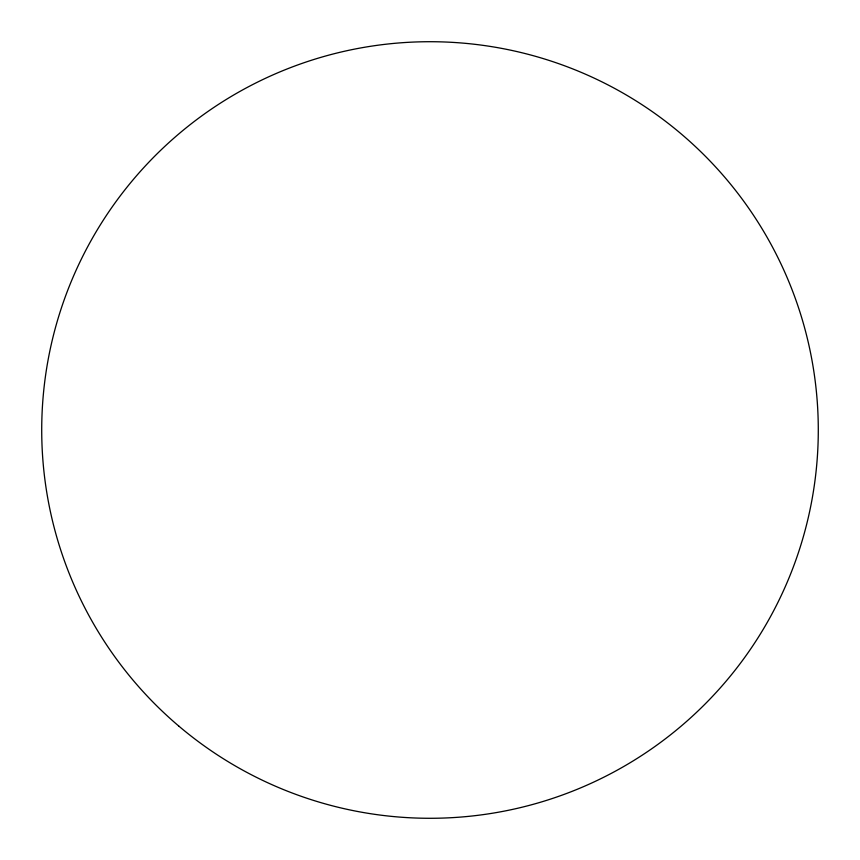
<?xml version="1.0" encoding="UTF-8"?>
<svg xmlns="http://www.w3.org/2000/svg" width="860" height="860" viewBox="0 0 860 860"><rect width="100%" height="100%" fill="white"/><g stroke="black" fill="none" stroke-linecap="round" stroke-linejoin="round"><path stroke-width="1.29" d="M178.729 726.023A388.29 388.29 0 0 0 812.001 499.596A388.29 388.29 0 0 0 299.269 64.382A388.29 388.29 0 0 0 178.729 726.023"/></g></svg>
